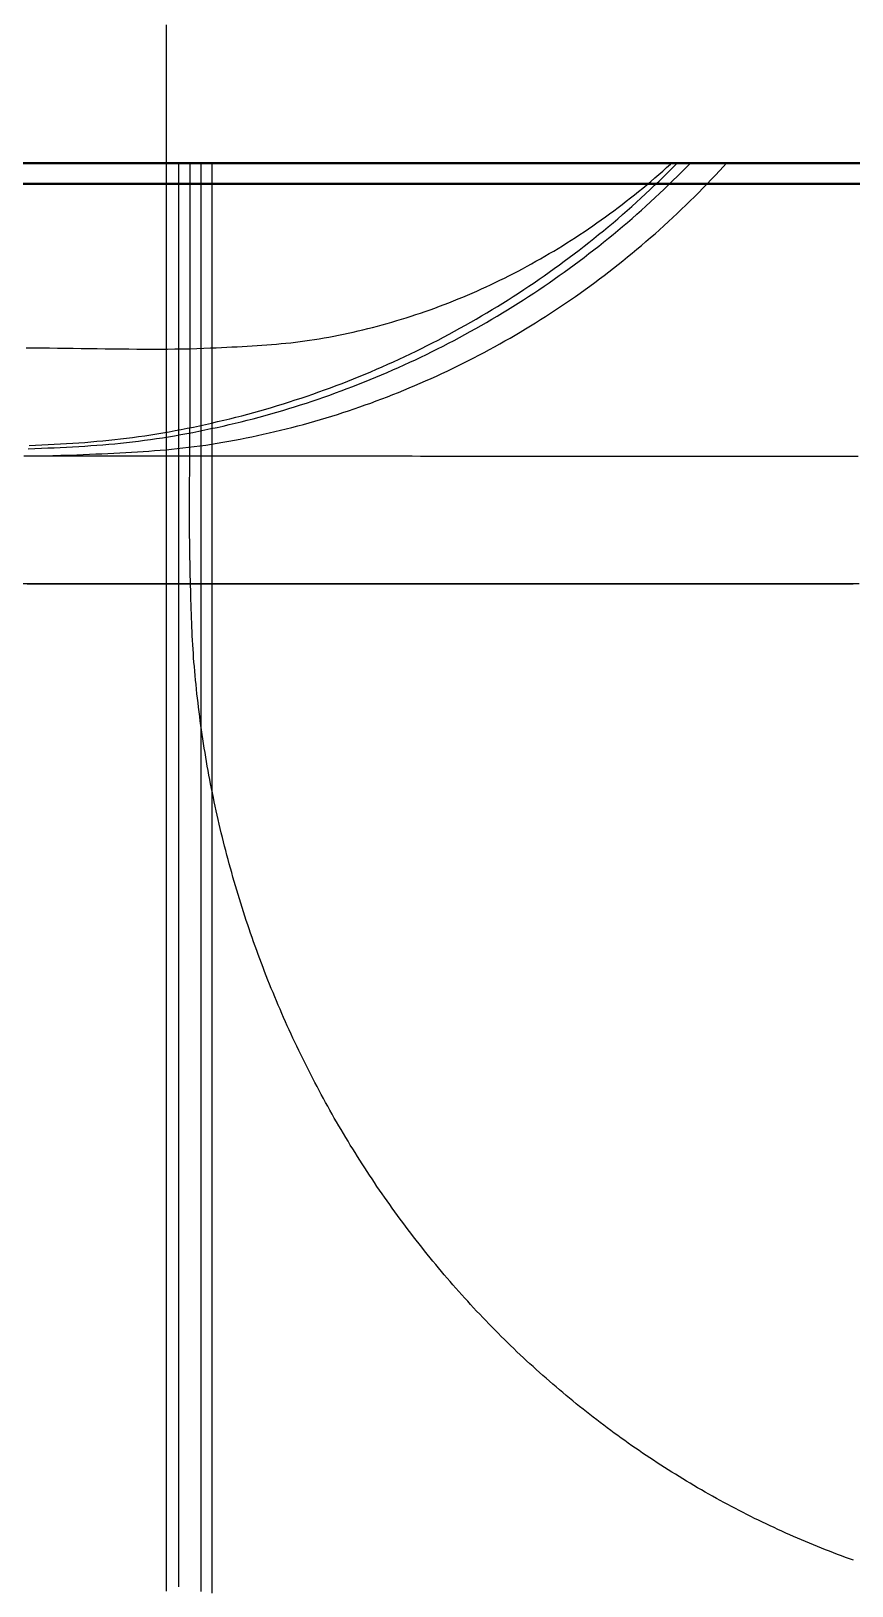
# Model space of a CAD drawing. Header units: millimetres. Extents: x -253 to 256, y -315 to 312.
# Drawn here: x -86.85 to -63.15, y -11.77 to 33.11 of the extents above; entities that cross this region are included whole.
import ezdxf

# ---------------------------------------------------------------- set-up
doc = ezdxf.new("R2010")
doc.units = ezdxf.units.MM
doc.layers.add('SKETCH', color=5, linetype='Continuous')
doc.layers.add('VISIBLE', color=7, linetype='Continuous')

msp = doc.modelspace()

# ---------------------------------------------------------------- linework, layer by layer
at = {"layer": 'SKETCH', "flags": 128}
for points in [[(-82.937, -11.921), (-82.937, -11.701), (-82.937, -11.481), (-82.937, -11.26), (-82.937, -11.04), (-82.937, -10.82), (-82.937, -10.6), (-82.937, -10.38), (-82.937, -10.159), (-82.937, -9.939), (-82.937, -9.719), (-82.937, -9.499), (-82.937, -9.279), (-82.937, -9.059), (-82.937, -8.838), (-82.937, -8.618), (-82.937, -8.398), (-82.937, -8.178), (-82.937, -7.957), (-82.937, -7.737), (-82.937, -7.517), (-82.937, -7.297), (-82.937, -7.076), (-82.937, -6.856), (-82.937, -6.636), (-82.937, -6.416), (-82.937, -6.196), (-82.937, -5.975), (-82.937, -5.755), (-82.937, -5.535), (-82.937, -5.315), (-82.937, -5.094), (-82.937, -4.874), (-82.937, -4.654), (-82.937, -4.434), (-82.937, -4.213), (-82.937, -3.993), (-82.937, -3.773), (-82.937, -3.553), (-82.937, -3.332), (-82.937, -3.112), (-82.937, -2.892), (-82.937, -2.672), (-82.937, -2.452), (-82.937, -2.231), (-82.937, -2.011), (-82.937, -1.791), (-82.937, -1.571), (-82.937, -1.351), (-82.937, -1.13), (-82.937, -0.91), (-82.937, -0.69), (-82.937, -0.47), (-82.937, -0.25), (-82.937, -0.029), (-82.937, 0.191), (-82.937, 0.411), (-82.937, 0.631), (-82.937, 0.851), (-82.937, 1.072), (-82.937, 1.292), (-82.937, 1.512), (-82.937, 1.732), (-82.937, 1.952), (-82.937, 2.173), (-82.937, 2.393), (-82.937, 2.613), (-82.937, 2.833), (-82.937, 3.053), (-82.937, 3.274), (-82.937, 3.494), (-82.937, 3.714), (-82.937, 3.934), (-82.937, 4.154), (-82.937, 4.374), (-82.937, 4.595), (-82.937, 4.815), (-82.937, 5.035), (-82.937, 5.255), (-82.937, 5.475), (-82.937, 5.696), (-82.937, 5.916), (-82.937, 6.136), (-82.937, 6.356), (-82.937, 6.576), (-82.937, 6.797), (-82.937, 7.017), (-82.937, 7.237), (-82.937, 7.457), (-82.937, 7.677), (-82.937, 7.898), (-82.937, 8.118), (-82.937, 8.338), (-82.937, 8.558), (-82.937, 8.779), (-82.937, 8.999), (-82.937, 9.219), (-82.937, 9.439), (-82.937, 9.66), (-82.937, 9.88), (-82.937, 10.1), (-82.937, 10.32), (-82.937, 10.541), (-82.937, 10.761), (-82.937, 10.981), (-82.937, 11.201), (-82.937, 11.422), (-82.937, 11.642), (-82.937, 11.862), (-82.937, 12.082), (-82.937, 12.303), (-82.937, 12.523), (-82.937, 12.743), (-82.937, 12.963), (-82.937, 13.183), (-82.937, 13.404), (-82.937, 13.624), (-82.937, 13.844), (-82.937, 14.064), (-82.937, 14.284), (-82.937, 14.505), (-82.937, 14.725), (-82.937, 14.945), (-82.937, 15.165), (-82.937, 15.385), (-82.937, 15.606), (-82.937, 15.826), (-82.937, 16.046), (-82.937, 16.266), (-82.937, 16.486), (-82.937, 16.707), (-82.937, 16.927), (-82.937, 17.147), (-82.937, 17.367), (-82.937, 17.587), (-82.937, 17.808), (-82.937, 18.028), (-82.937, 18.248), (-82.937, 18.468), (-82.937, 18.688), (-82.937, 18.908), (-82.937, 19.129), (-82.937, 19.349), (-82.937, 19.569), (-82.937, 19.789), (-82.937, 20.009), (-82.937, 20.23), (-82.937, 20.45), (-82.937, 20.67), (-82.937, 20.89), (-82.937, 21.11), (-82.937, 21.331), (-82.937, 21.551), (-82.937, 21.771), (-82.937, 21.991), (-82.937, 22.211), (-82.937, 22.432), (-82.937, 22.652), (-82.937, 22.872), (-82.937, 23.092), (-82.937, 23.312), (-82.937, 23.533), (-82.937, 23.753), (-82.937, 23.973), (-82.937, 24.193), (-82.937, 24.414), (-82.937, 24.634), (-82.937, 24.854), (-82.937, 25.074), (-82.937, 25.295), (-82.937, 25.515), (-82.937, 25.735), (-82.937, 25.955), (-82.937, 26.176), (-82.937, 26.396), (-82.937, 26.616), (-82.937, 26.836), (-82.937, 27.057), (-82.937, 27.277), (-82.937, 27.497), (-82.937, 27.717), (-82.937, 27.937), (-82.937, 28.158), (-82.937, 28.378), (-82.937, 28.598), (-82.937, 28.819), (-82.937, 29.043), (-82.937, 29.268), (-82.937, 29.495), (-82.937, 29.722), (-82.937, 29.951), (-82.937, 30.18), (-82.937, 30.41), (-82.937, 30.639), (-82.937, 30.868), (-82.937, 31.097), (-82.937, 31.325), (-82.937, 31.551), (-82.937, 31.776), (-82.937, 32), (-82.937, 32.221), (-82.937, 32.44), (-82.937, 32.656), (-82.937, 32.87), (-82.937, 33.08), (-82.937, 33.287)], [(-86.991, 23.964), (-86.767, 23.963), (-86.543, 23.962), (-86.316, 23.96), (-86.088, 23.958), (-85.86, 23.955), (-85.63, 23.952), (-85.4, 23.949), (-85.17, 23.946), (-84.94, 23.943), (-84.71, 23.94), (-84.48, 23.937), (-84.252, 23.934), (-84.024, 23.932), (-83.798, 23.93), (-83.573, 23.929), (-83.35, 23.928), (-83.129, 23.929), (-82.91, 23.93), (-82.694, 23.932), (-82.481, 23.935), (-82.271, 23.939), (-82.064, 23.945), (-81.861, 23.951), (-81.662, 23.96), (-81.505, 23.967), (-81.35, 23.974), (-81.198, 23.981), (-81.048, 23.989), (-80.899, 23.996), (-80.753, 24.004), (-80.608, 24.012), (-80.465, 24.021), (-80.322, 24.03), (-80.181, 24.039), (-80.041, 24.049), (-79.902, 24.06), (-79.764, 24.072), (-79.626, 24.085), (-79.489, 24.098), (-79.352, 24.113), (-79.215, 24.128), (-79.078, 24.145), (-78.941, 24.163), (-78.804, 24.183), (-78.666, 24.203), (-78.528, 24.226), (-78.389, 24.249), (-78.249, 24.275), (-78.109, 24.301), (-77.968, 24.329), (-77.828, 24.358), (-77.688, 24.388), (-77.547, 24.419), (-77.407, 24.452), (-77.267, 24.485), (-77.127, 24.519), (-76.988, 24.555), (-76.848, 24.592), (-76.709, 24.629), (-76.569, 24.668), (-76.43, 24.708), (-76.292, 24.749), (-76.153, 24.791), (-76.015, 24.834), (-75.877, 24.878), (-75.739, 24.923), (-75.602, 24.969), (-75.465, 25.016), (-75.329, 25.065), (-75.192, 25.114), (-75.057, 25.164), (-74.921, 25.215), (-74.786, 25.268), (-74.651, 25.321), (-74.516, 25.375), (-74.382, 25.431), (-74.247, 25.488), (-74.113, 25.545), (-73.979, 25.604), (-73.846, 25.664), (-73.712, 25.725), (-73.579, 25.787), (-73.447, 25.85), (-73.314, 25.914), (-73.182, 25.979), (-73.051, 26.045), (-72.92, 26.112), (-72.789, 26.18), (-72.658, 26.249), (-72.528, 26.319), (-72.399, 26.39), (-72.27, 26.462), (-72.141, 26.535), (-72.013, 26.608), (-71.886, 26.683), (-71.759, 26.759), (-71.632, 26.835), (-71.506, 26.913), (-71.381, 26.992), (-71.255, 27.071), (-71.13, 27.152), (-71.005, 27.234), (-70.881, 27.317), (-70.757, 27.401), (-70.633, 27.485), (-70.51, 27.571), (-70.388, 27.658), (-70.266, 27.745), (-70.144, 27.834), (-70.023, 27.923), (-69.902, 28.014), (-69.782, 28.105), (-69.663, 28.197), (-69.544, 28.29), (-69.425, 28.384), (-69.307, 28.479), (-69.19, 28.575), (-69.074, 28.671), (-68.958, 28.769), (-68.842, 28.867), (-68.728, 28.966), (-68.613, 29.066), (-68.5, 29.167), (-68.386, 29.269), (-68.368, 29.286)], [(-86.945, 20.847), (-86.7, 20.849), (-86.459, 20.852), (-86.221, 20.857), (-85.986, 20.862), (-85.754, 20.869), (-85.527, 20.878), (-85.343, 20.885), (-85.161, 20.893), (-84.981, 20.901), (-84.804, 20.908), (-84.628, 20.916), (-84.455, 20.924), (-84.283, 20.933), (-84.113, 20.942), (-83.944, 20.952), (-83.776, 20.962), (-83.61, 20.973), (-83.444, 20.984), (-83.279, 20.997), (-83.115, 21.01), (-82.951, 21.024), (-82.788, 21.04), (-82.625, 21.056), (-82.462, 21.074), (-82.298, 21.093), (-82.135, 21.113), (-81.971, 21.135), (-81.806, 21.159), (-81.641, 21.184), (-81.474, 21.211), (-81.307, 21.239), (-81.141, 21.268), (-80.974, 21.299), (-80.807, 21.33), (-80.641, 21.363), (-80.474, 21.397), (-80.308, 21.433), (-80.142, 21.469), (-79.976, 21.507), (-79.81, 21.545), (-79.644, 21.585), (-79.479, 21.626), (-79.314, 21.668), (-79.149, 21.711), (-78.984, 21.755), (-78.82, 21.801), (-78.656, 21.847), (-78.493, 21.895), (-78.33, 21.944), (-78.167, 21.993), (-78.005, 22.044), (-77.843, 22.096), (-77.682, 22.149), (-77.521, 22.203), (-77.36, 22.259), (-77.2, 22.315), (-77.04, 22.372), (-76.88, 22.431), (-76.721, 22.491), (-76.561, 22.552), (-76.402, 22.614), (-76.244, 22.677), (-76.085, 22.741), (-75.927, 22.807), (-75.77, 22.873), (-75.613, 22.941), (-75.456, 23.009), (-75.3, 23.079), (-75.144, 23.15), (-74.989, 23.222), (-74.834, 23.294), (-74.68, 23.368), (-74.526, 23.443), (-74.373, 23.519), (-74.22, 23.596), (-74.068, 23.674), (-73.917, 23.752), (-73.766, 23.832), (-73.616, 23.913), (-73.466, 23.995), (-73.316, 24.078), (-73.167, 24.162), (-73.019, 24.247), (-72.87, 24.333), (-72.723, 24.421), (-72.575, 24.509), (-72.429, 24.599), (-72.283, 24.689), (-72.137, 24.78), (-71.992, 24.873), (-71.847, 24.966), (-71.703, 25.061), (-71.56, 25.156), (-71.417, 25.252), (-71.275, 25.349), (-71.134, 25.448), (-70.993, 25.547), (-70.853, 25.647), (-70.714, 25.748), (-70.576, 25.849), (-70.438, 25.952), (-70.301, 26.055), (-70.165, 26.16), (-70.029, 26.265), (-69.894, 26.372), (-69.759, 26.479), (-69.625, 26.588), (-69.491, 26.697), (-69.358, 26.808), (-69.226, 26.919), (-69.095, 27.031), (-68.964, 27.145), (-68.833, 27.259), (-68.704, 27.374), (-68.575, 27.49), (-68.447, 27.607), (-68.32, 27.724), (-68.193, 27.843), (-68.067, 27.962), (-67.942, 28.082), (-67.818, 28.203), (-67.695, 28.325), (-67.573, 28.447), (-67.451, 28.57), (-67.33, 28.694), (-67.21, 28.819), (-67.091, 28.945), (-66.973, 29.071), (-66.855, 29.198), (-66.776, 29.286)], [(-86.926, 21.05), (-86.737, 21.058), (-86.55, 21.066), (-86.366, 21.074), (-86.184, 21.082), (-86.003, 21.091), (-85.824, 21.1), (-85.647, 21.109), (-85.47, 21.12), (-85.295, 21.131), (-85.122, 21.142), (-84.948, 21.155), (-84.776, 21.168), (-84.604, 21.183), (-84.432, 21.198), (-84.261, 21.215), (-84.09, 21.233), (-83.918, 21.252), (-83.746, 21.273), (-83.574, 21.295), (-83.401, 21.319), (-83.227, 21.344), (-83.053, 21.371), (-82.877, 21.399), (-82.702, 21.429), (-82.527, 21.46), (-82.352, 21.492), (-82.177, 21.525), (-82.002, 21.559), (-81.827, 21.595), (-81.653, 21.632), (-81.478, 21.669), (-81.304, 21.708), (-81.13, 21.749), (-80.956, 21.79), (-80.783, 21.832), (-80.61, 21.876), (-80.437, 21.92), (-80.265, 21.966), (-80.092, 22.013), (-79.921, 22.061), (-79.749, 22.11), (-79.578, 22.16), (-79.408, 22.212), (-79.238, 22.264), (-79.068, 22.318), (-78.899, 22.372), (-78.731, 22.428), (-78.562, 22.485), (-78.394, 22.543), (-78.226, 22.602), (-78.058, 22.662), (-77.891, 22.724), (-77.724, 22.786), (-77.557, 22.85), (-77.391, 22.915), (-77.225, 22.981), (-77.059, 23.048), (-76.894, 23.116), (-76.729, 23.185), (-76.565, 23.255), (-76.401, 23.326), (-76.238, 23.399), (-76.075, 23.472), (-75.913, 23.547), (-75.751, 23.622), (-75.59, 23.698), (-75.43, 23.776), (-75.27, 23.854), (-75.111, 23.934), (-74.952, 24.014), (-74.795, 24.096), (-74.637, 24.178), (-74.48, 24.262), (-74.323, 24.347), (-74.167, 24.433), (-74.011, 24.52), (-73.856, 24.608), (-73.701, 24.697), (-73.547, 24.787), (-73.393, 24.878), (-73.24, 24.97), (-73.088, 25.063), (-72.936, 25.157), (-72.784, 25.253), (-72.634, 25.349), (-72.484, 25.446), (-72.335, 25.544), (-72.186, 25.643), (-72.038, 25.743), (-71.891, 25.843), (-71.745, 25.945), (-71.599, 26.048), (-71.454, 26.151), (-71.31, 26.255), (-71.167, 26.361), (-71.024, 26.467), (-70.882, 26.574), (-70.741, 26.683), (-70.6, 26.792), (-70.46, 26.902), (-70.32, 27.014), (-70.181, 27.126), (-70.043, 27.239), (-69.905, 27.353), (-69.769, 27.469), (-69.633, 27.585), (-69.497, 27.701), (-69.363, 27.819), (-69.229, 27.938), (-69.096, 28.057), (-68.964, 28.178), (-68.832, 28.299), (-68.702, 28.42), (-68.572, 28.543), (-68.444, 28.667), (-68.316, 28.791), (-68.189, 28.916), (-68.063, 29.041), (-67.938, 29.168), (-67.823, 29.286)], [(-86.904, 21.148), (-86.719, 21.156), (-86.536, 21.164), (-86.354, 21.173), (-86.175, 21.182), (-85.996, 21.192), (-85.819, 21.202), (-85.644, 21.213), (-85.469, 21.225), (-85.295, 21.237), (-85.122, 21.251), (-84.949, 21.266), (-84.777, 21.281), (-84.605, 21.298), (-84.433, 21.316), (-84.26, 21.335), (-84.088, 21.356), (-83.915, 21.378), (-83.741, 21.402), (-83.567, 21.427), (-83.391, 21.454), (-83.215, 21.483), (-83.039, 21.513), (-82.863, 21.544), (-82.687, 21.576), (-82.511, 21.609), (-82.336, 21.644), (-82.16, 21.679), (-81.985, 21.716), (-81.809, 21.754), (-81.634, 21.793), (-81.46, 21.834), (-81.285, 21.875), (-81.111, 21.918), (-80.937, 21.961), (-80.763, 22.006), (-80.59, 22.052), (-80.417, 22.099), (-80.245, 22.147), (-80.072, 22.197), (-79.901, 22.247), (-79.729, 22.298), (-79.559, 22.351), (-79.388, 22.405), (-79.218, 22.459), (-79.049, 22.515), (-78.88, 22.572), (-78.711, 22.631), (-78.542, 22.69), (-78.374, 22.751), (-78.206, 22.812), (-78.038, 22.875), (-77.87, 22.939), (-77.703, 23.004), (-77.536, 23.07), (-77.37, 23.138), (-77.204, 23.206), (-77.039, 23.275), (-76.874, 23.346), (-76.709, 23.418), (-76.545, 23.49), (-76.382, 23.564), (-76.219, 23.639), (-76.057, 23.714), (-75.895, 23.791), (-75.734, 23.869), (-75.573, 23.948), (-75.413, 24.027), (-75.254, 24.108), (-75.096, 24.19), (-74.937, 24.273), (-74.78, 24.357), (-74.622, 24.442), (-74.465, 24.528), (-74.309, 24.615), (-74.153, 24.704), (-73.998, 24.793), (-73.843, 24.884), (-73.688, 24.975), (-73.535, 25.068), (-73.381, 25.161), (-73.229, 25.256), (-73.077, 25.351), (-72.925, 25.448), (-72.775, 25.545), (-72.625, 25.644), (-72.476, 25.743), (-72.327, 25.843), (-72.179, 25.944), (-72.032, 26.046), (-71.886, 26.149), (-71.741, 26.253), (-71.596, 26.358), (-71.452, 26.464), (-71.309, 26.57), (-71.166, 26.678), (-71.024, 26.787), (-70.882, 26.897), (-70.742, 27.008), (-70.601, 27.119), (-70.462, 27.232), (-70.323, 27.346), (-70.185, 27.46), (-70.047, 27.576), (-69.911, 27.692), (-69.775, 27.81), (-69.64, 27.928), (-69.505, 28.047), (-69.372, 28.167), (-69.239, 28.288), (-69.107, 28.409), (-68.976, 28.532), (-68.846, 28.655), (-68.717, 28.779), (-68.588, 28.903), (-68.461, 29.029), (-68.334, 29.155), (-68.209, 29.282), (-68.205, 29.286)], [(-82.576, -11.792), (-82.576, -11.6), (-82.576, -11.404), (-82.576, -11.205), (-82.577, -11.003), (-82.577, -10.797), (-82.577, -10.589), (-82.577, -10.378), (-82.577, -10.166), (-82.577, -9.951), (-82.577, -9.735), (-82.577, -9.518), (-82.576, -9.299), (-82.576, -9.08), (-82.576, -8.86), (-82.576, -8.64), (-82.576, -8.42), (-82.576, -8.2), (-82.576, -7.98), (-82.576, -7.762), (-82.576, -7.544), (-82.576, -7.328), (-82.576, -7.114), (-82.576, -6.901), (-82.576, -6.689), (-82.576, -6.478), (-82.576, -6.266), (-82.576, -6.055), (-82.576, -5.843), (-82.576, -5.631), (-82.576, -5.42), (-82.576, -5.208), (-82.576, -4.996), (-82.576, -4.785), (-82.576, -4.573), (-82.576, -4.361), (-82.576, -4.15), (-82.576, -3.938), (-82.576, -3.726), (-82.576, -3.515), (-82.576, -3.303), (-82.576, -3.092), (-82.576, -2.88), (-82.576, -2.668), (-82.576, -2.457), (-82.576, -2.245), (-82.576, -2.033), (-82.576, -1.822), (-82.576, -1.61), (-82.576, -1.398), (-82.576, -1.187), (-82.576, -0.975), (-82.576, -0.763), (-82.576, -0.552), (-82.576, -0.34), (-82.576, -0.129), (-82.576, 0.083), (-82.576, 0.295), (-82.576, 0.506), (-82.576, 0.718), (-82.576, 0.93), (-82.576, 1.141), (-82.576, 1.353), (-82.576, 1.565), (-82.576, 1.776), (-82.576, 1.988), (-82.576, 2.199), (-82.576, 2.411), (-82.576, 2.623), (-82.576, 2.834), (-82.576, 3.046), (-82.576, 3.258), (-82.576, 3.469), (-82.576, 3.681), (-82.576, 3.893), (-82.576, 4.104), (-82.576, 4.316), (-82.576, 4.528), (-82.576, 4.739), (-82.576, 4.951), (-82.576, 5.163), (-82.576, 5.375), (-82.576, 5.586), (-82.576, 5.798), (-82.576, 6.01), (-82.576, 6.221), (-82.576, 6.433), (-82.576, 6.645), (-82.576, 6.856), (-82.576, 7.068), (-82.576, 7.28), (-82.576, 7.491), (-82.576, 7.703), (-82.576, 7.915), (-82.576, 8.126), (-82.576, 8.338), (-82.576, 8.55), (-82.576, 8.761), (-82.576, 8.973), (-82.576, 9.185), (-82.576, 9.396), (-82.576, 9.608), (-82.576, 9.82), (-82.576, 10.031), (-82.576, 10.243), (-82.576, 10.455), (-82.576, 10.666), (-82.576, 10.878), (-82.576, 11.089), (-82.576, 11.301), (-82.576, 11.513), (-82.576, 11.724), (-82.576, 11.936), (-82.576, 12.148), (-82.576, 12.359), (-82.576, 12.571), (-82.576, 12.783), (-82.576, 12.994), (-82.576, 13.206), (-82.576, 13.418), (-82.576, 13.629), (-82.576, 13.841), (-82.576, 14.052), (-82.576, 14.264), (-82.576, 14.476), (-82.576, 14.687), (-82.576, 14.899), (-82.576, 15.111), (-82.576, 15.322), (-82.576, 15.534), (-82.576, 15.746), (-82.576, 15.957), (-82.576, 16.169), (-82.576, 16.381), (-82.576, 16.592), (-82.576, 16.804), (-82.576, 17.015), (-82.576, 17.227), (-82.576, 17.439), (-82.576, 17.65), (-82.576, 17.862), (-82.576, 18.074), (-82.576, 18.285), (-82.576, 18.497), (-82.576, 18.709), (-82.576, 18.92), (-82.576, 19.132), (-82.576, 19.343), (-82.576, 19.555), (-82.576, 19.767), (-82.576, 19.978), (-82.576, 20.19), (-82.576, 20.402), (-82.576, 20.613), (-82.576, 20.825), (-82.576, 21.037), (-82.576, 21.248), (-82.576, 21.46), (-82.576, 21.672), (-82.576, 21.883), (-82.576, 22.095), (-82.576, 22.306), (-82.576, 22.518), (-82.576, 22.73), (-82.576, 22.941), (-82.576, 23.153), (-82.576, 23.365), (-82.576, 23.576), (-82.576, 23.788), (-82.576, 24), (-82.576, 24.211), (-82.576, 24.423), (-82.576, 24.635), (-82.576, 24.846), (-82.576, 25.058), (-82.576, 25.269), (-82.576, 25.481), (-82.576, 25.693), (-82.576, 25.904), (-82.576, 26.116), (-82.576, 26.328), (-82.576, 26.539), (-82.576, 26.751), (-82.576, 26.963), (-82.576, 27.174), (-82.576, 27.386), (-82.576, 27.598), (-82.576, 27.809), (-82.576, 28.021), (-82.576, 28.232), (-82.576, 28.444), (-82.576, 28.656), (-82.576, 28.868), (-82.576, 29.083), (-82.576, 29.286)], [(-63.105, -11.028), (-63.221, -10.986), (-63.338, -10.944), (-63.454, -10.901), (-63.57, -10.857), (-63.685, -10.813), (-63.801, -10.769), (-63.916, -10.723), (-64.032, -10.678), (-64.147, -10.631), (-64.261, -10.585), (-64.376, -10.537), (-64.491, -10.489), (-64.605, -10.441), (-64.719, -10.392), (-64.833, -10.342), (-64.946, -10.292), (-65.06, -10.242), (-65.173, -10.191), (-65.286, -10.139), (-65.398, -10.087), (-65.51, -10.034), (-65.623, -9.981), (-65.734, -9.927), (-65.846, -9.873), (-65.958, -9.818), (-66.069, -9.763), (-66.18, -9.707), (-66.291, -9.651), (-66.402, -9.594), (-66.512, -9.536), (-66.623, -9.478), (-66.733, -9.42), (-66.843, -9.361), (-66.952, -9.301), (-67.061, -9.241), (-67.171, -9.181), (-67.279, -9.119), (-67.388, -9.058), (-67.496, -8.996), (-67.604, -8.933), (-67.712, -8.87), (-67.819, -8.807), (-67.927, -8.742), (-68.033, -8.678), (-68.14, -8.613), (-68.246, -8.547), (-68.352, -8.481), (-68.458, -8.415), (-68.563, -8.348), (-68.669, -8.28), (-68.774, -8.212), (-68.879, -8.143), (-68.983, -8.074), (-69.088, -8.004), (-69.192, -7.934), (-69.295, -7.864), (-69.399, -7.792), (-69.502, -7.721), (-69.605, -7.649), (-69.707, -7.576), (-69.81, -7.503), (-69.911, -7.429), (-70.013, -7.355), (-70.114, -7.281), (-70.215, -7.206), (-70.316, -7.131), (-70.416, -7.055), (-70.516, -6.979), (-70.616, -6.902), (-70.715, -6.825), (-70.814, -6.747), (-70.913, -6.669), (-71.011, -6.59), (-71.109, -6.511), (-71.207, -6.431), (-71.305, -6.351), (-71.402, -6.271), (-71.499, -6.189), (-71.595, -6.108), (-71.692, -6.026), (-71.788, -5.943), (-71.883, -5.861), (-71.978, -5.777), (-72.073, -5.693), (-72.168, -5.609), (-72.262, -5.524), (-72.356, -5.439), (-72.449, -5.354), (-72.543, -5.268), (-72.635, -5.182), (-72.728, -5.095), (-72.819, -5.008), (-72.911, -4.92), (-73.002, -4.832), (-73.093, -4.744), (-73.184, -4.655), (-73.274, -4.565), (-73.364, -4.475), (-73.453, -4.385), (-73.542, -4.294), (-73.631, -4.203), (-73.719, -4.112), (-73.808, -4.02), (-73.895, -3.927), (-73.983, -3.834), (-74.07, -3.741), (-74.156, -3.647), (-74.242, -3.553), (-74.328, -3.459), (-74.413, -3.364), (-74.498, -3.269), (-74.583, -3.173), (-74.667, -3.077), (-74.751, -2.981), (-74.834, -2.884), (-74.917, -2.787), (-75, -2.69), (-75.082, -2.592), (-75.164, -2.494), (-75.245, -2.395), (-75.326, -2.296), (-75.407, -2.196), (-75.487, -2.097), (-75.567, -1.996), (-75.646, -1.896), (-75.725, -1.794), (-75.804, -1.693), (-75.882, -1.591), (-75.96, -1.489), (-76.037, -1.386), (-76.114, -1.284), (-76.191, -1.18), (-76.267, -1.077), (-76.343, -0.973), (-76.418, -0.868), (-76.493, -0.764), (-76.567, -0.659), (-76.641, -0.553), (-76.714, -0.448), (-76.787, -0.342), (-76.86, -0.236), (-76.932, -0.129), (-77.004, -0.022), (-77.075, 0.085), (-77.146, 0.193), (-77.216, 0.301), (-77.286, 0.409), (-77.356, 0.518), (-77.425, 0.627), (-77.494, 0.737), (-77.562, 0.847), (-77.63, 0.957), (-77.697, 1.067), (-77.764, 1.178), (-77.831, 1.289), (-77.897, 1.4), (-77.962, 1.512), (-78.027, 1.624), (-78.092, 1.736), (-78.156, 1.849), (-78.22, 1.962), (-78.283, 2.075), (-78.346, 2.188), (-78.408, 2.302), (-78.47, 2.416), (-78.531, 2.53), (-78.592, 2.644), (-78.652, 2.759), (-78.712, 2.874), (-78.771, 2.99), (-78.831, 3.105), (-78.889, 3.221), (-78.947, 3.338), (-79.005, 3.454), (-79.062, 3.571), (-79.119, 3.689), (-79.175, 3.806), (-79.231, 3.924), (-79.286, 4.042), (-79.341, 4.16), (-79.395, 4.278), (-79.449, 4.397), (-79.502, 4.516), (-79.555, 4.635), (-79.607, 4.755), (-79.659, 4.874), (-79.711, 4.994), (-79.761, 5.114), (-79.812, 5.234), (-79.861, 5.355), (-79.911, 5.476), (-79.96, 5.597), (-80.008, 5.718), (-80.056, 5.839), (-80.103, 5.961), (-80.15, 6.083), (-80.197, 6.205), (-80.243, 6.328), (-80.288, 6.451), (-80.333, 6.574), (-80.378, 6.697), (-80.422, 6.82), (-80.465, 6.944), (-80.508, 7.068), (-80.55, 7.192), (-80.592, 7.316), (-80.634, 7.44), (-80.675, 7.565), (-80.715, 7.689), (-80.755, 7.814), (-80.794, 7.939), (-80.833, 8.064), (-80.871, 8.189), (-80.909, 8.315), (-80.946, 8.44), (-80.983, 8.566), (-81.019, 8.692), (-81.055, 8.819), (-81.09, 8.945), (-81.125, 9.072), (-81.159, 9.199), (-81.193, 9.326), (-81.226, 9.453), (-81.259, 9.58), (-81.291, 9.708), (-81.323, 9.835), (-81.354, 9.963), (-81.385, 10.091), (-81.415, 10.219), (-81.444, 10.348), (-81.473, 10.476), (-81.502, 10.604), (-81.53, 10.733), (-81.557, 10.861), (-81.584, 10.99), (-81.611, 11.119), (-81.636, 11.248), (-81.662, 11.377), (-81.687, 11.506), (-81.711, 11.635), (-81.734, 11.765), (-81.758, 11.894), (-81.78, 12.024), (-81.803, 12.154), (-81.824, 12.284), (-81.845, 12.414), (-81.866, 12.544), (-81.886, 12.675), (-81.905, 12.805), (-81.924, 12.936), (-81.943, 13.066), (-81.961, 13.197), (-81.978, 13.328), (-81.995, 13.458), (-82.011, 13.589), (-82.027, 13.72), (-82.042, 13.851), (-82.057, 13.982), (-82.071, 14.113), (-82.085, 14.244), (-82.098, 14.375), (-82.111, 14.506), (-82.122, 14.635), (-82.133, 14.763), (-82.143, 14.891), (-82.153, 15.018), (-82.162, 15.144), (-82.17, 15.27), (-82.178, 15.396), (-82.185, 15.523), (-82.191, 15.649), (-82.198, 15.776), (-82.203, 15.903), (-82.209, 16.031), (-82.214, 16.16), (-82.218, 16.29), (-82.223, 16.422), (-82.227, 16.554), (-82.231, 16.689), (-82.235, 16.825), (-82.239, 16.963), (-82.242, 17.104), (-82.246, 17.246), (-82.25, 17.391), (-82.253, 17.539), (-82.258, 17.735), (-82.261, 17.936), (-82.264, 18.141), (-82.267, 18.35), (-82.268, 18.563), (-82.269, 18.779), (-82.27, 18.998), (-82.27, 19.22), (-82.27, 19.444), (-82.27, 19.671), (-82.269, 19.899), (-82.268, 20.129), (-82.266, 20.359), (-82.265, 20.591), (-82.263, 20.824), (-82.262, 21.057), (-82.26, 21.289), (-82.259, 21.522), (-82.257, 21.754), (-82.256, 21.985), (-82.255, 22.215), (-82.254, 22.443), (-82.254, 22.669), (-82.253, 22.894), (-82.253, 23.117), (-82.253, 23.34), (-82.253, 23.563), (-82.253, 23.786), (-82.253, 24.009), (-82.253, 24.232), (-82.253, 24.456), (-82.253, 24.679), (-82.253, 24.902), (-82.253, 25.125), (-82.253, 25.348), (-82.253, 25.571), (-82.253, 25.794), (-82.253, 26.018), (-82.253, 26.241), (-82.253, 26.464), (-82.253, 26.687), (-82.253, 26.91), (-82.253, 27.133), (-82.253, 27.356), (-82.253, 27.58), (-82.253, 27.803), (-82.253, 28.026), (-82.253, 28.249), (-82.253, 28.473), (-82.253, 28.7), (-82.253, 28.928), (-82.253, 29.158), (-82.253, 29.286)], [(-81.934, -11.93), (-81.934, -11.709), (-81.934, -11.489), (-81.934, -11.268), (-81.934, -11.048), (-81.934, -10.827), (-81.934, -10.607), (-81.934, -10.387), (-81.934, -10.166), (-81.934, -9.946), (-81.934, -9.725), (-81.934, -9.505), (-81.934, -9.285), (-81.934, -9.064), (-81.934, -8.844), (-81.934, -8.623), (-81.934, -8.403), (-81.934, -8.183), (-81.934, -7.962), (-81.934, -7.742), (-81.934, -7.521), (-81.934, -7.301), (-81.934, -7.081), (-81.934, -6.86), (-81.934, -6.64), (-81.934, -6.419), (-81.934, -6.199), (-81.934, -5.979), (-81.934, -5.758), (-81.934, -5.538), (-81.934, -5.317), (-81.934, -5.097), (-81.934, -4.877), (-81.934, -4.656), (-81.934, -4.436), (-81.934, -4.215), (-81.934, -3.995), (-81.934, -3.775), (-81.934, -3.554), (-81.934, -3.334), (-81.934, -3.113), (-81.934, -2.893), (-81.934, -2.673), (-81.934, -2.452), (-81.934, -2.232), (-81.934, -2.011), (-81.934, -1.791), (-81.934, -1.57), (-81.934, -1.35), (-81.934, -1.13), (-81.934, -0.909), (-81.934, -0.689), (-81.934, -0.468), (-81.934, -0.248), (-81.934, -0.028), (-81.934, 0.193), (-81.934, 0.413), (-81.934, 0.634), (-81.934, 0.854), (-81.934, 1.074), (-81.934, 1.295), (-81.934, 1.515), (-81.934, 1.736), (-81.934, 1.956), (-81.934, 2.176), (-81.934, 2.397), (-81.934, 2.617), (-81.934, 2.838), (-81.934, 3.058), (-81.934, 3.278), (-81.934, 3.499), (-81.934, 3.719), (-81.934, 3.94), (-81.934, 4.16), (-81.934, 4.38), (-81.934, 4.601), (-81.934, 4.821), (-81.934, 5.042), (-81.934, 5.262), (-81.934, 5.483), (-81.934, 5.703), (-81.934, 5.923), (-81.934, 6.144), (-81.934, 6.364), (-81.934, 6.585), (-81.934, 6.805), (-81.934, 7.025), (-81.934, 7.246), (-81.934, 7.466), (-81.934, 7.686), (-81.934, 7.907), (-81.934, 8.127), (-81.934, 8.348), (-81.934, 8.568), (-81.934, 8.788), (-81.934, 9.009), (-81.934, 9.229), (-81.934, 9.449), (-81.934, 9.67), (-81.934, 9.89), (-81.934, 10.11), (-81.934, 10.331), (-81.934, 10.551), (-81.934, 10.771), (-81.934, 10.992), (-81.934, 11.212), (-81.934, 11.433), (-81.934, 11.653), (-81.934, 11.873), (-81.934, 12.094), (-81.934, 12.314), (-81.934, 12.534), (-81.934, 12.755), (-81.934, 12.975), (-81.934, 13.196), (-81.934, 13.416), (-81.934, 13.636), (-81.934, 13.857), (-81.934, 14.077), (-81.934, 14.298), (-81.934, 14.518), (-81.934, 14.738), (-81.934, 14.959), (-81.934, 15.179), (-81.934, 15.4), (-81.934, 15.62), (-81.934, 15.84), (-81.934, 16.061), (-81.934, 16.281), (-81.934, 16.502), (-81.934, 16.722), (-81.934, 16.943), (-81.934, 17.163), (-81.934, 17.383), (-81.934, 17.604), (-81.934, 17.824), (-81.934, 18.045), (-81.934, 18.265), (-81.934, 18.485), (-81.934, 18.706), (-81.934, 18.926), (-81.934, 19.147), (-81.934, 19.367), (-81.934, 19.587), (-81.934, 19.808), (-81.934, 20.028), (-81.934, 20.249), (-81.934, 20.469), (-81.934, 20.689), (-81.934, 20.91), (-81.934, 21.13), (-81.934, 21.351), (-81.934, 21.571), (-81.934, 21.791), (-81.934, 22.012), (-81.934, 22.232), (-81.934, 22.453), (-81.934, 22.673), (-81.934, 22.893), (-81.934, 23.114), (-81.934, 23.334), (-81.934, 23.555), (-81.934, 23.775), (-81.934, 23.995), (-81.934, 24.216), (-81.934, 24.436), (-81.934, 24.657), (-81.934, 24.877), (-81.934, 25.098), (-81.934, 25.318), (-81.934, 25.538), (-81.934, 25.759), (-81.934, 25.979), (-81.934, 26.2), (-81.934, 26.42), (-81.934, 26.64), (-81.934, 26.861), (-81.934, 27.081), (-81.934, 27.302), (-81.934, 27.522), (-81.934, 27.742), (-81.934, 27.963), (-81.934, 28.183), (-81.934, 28.405), (-81.934, 28.628), (-81.934, 28.854), (-81.934, 29.081), (-81.934, 29.286)], [(-81.616, -11.979), (-81.616, -11.756), (-81.616, -11.532), (-81.616, -11.309), (-81.616, -11.086), (-81.616, -10.863), (-81.616, -10.639), (-81.616, -10.416), (-81.616, -10.193), (-81.616, -9.97), (-81.616, -9.746), (-81.616, -9.523), (-81.616, -9.3), (-81.616, -9.077), (-81.616, -8.853), (-81.616, -8.63), (-81.616, -8.407), (-81.616, -8.184), (-81.616, -7.96), (-81.616, -7.737), (-81.616, -7.514), (-81.616, -7.29), (-81.616, -7.067), (-81.616, -6.844), (-81.616, -6.621), (-81.616, -6.397), (-81.616, -6.174), (-81.616, -5.951), (-81.616, -5.727), (-81.616, -5.504), (-81.616, -5.281), (-81.616, -5.058), (-81.616, -4.834), (-81.616, -4.611), (-81.616, -4.388), (-81.616, -4.164), (-81.616, -3.941), (-81.616, -3.718), (-81.616, -3.495), (-81.616, -3.271), (-81.616, -3.048), (-81.616, -2.825), (-81.616, -2.602), (-81.616, -2.378), (-81.616, -2.155), (-81.616, -1.932), (-81.616, -1.709), (-81.616, -1.486), (-81.616, -1.262), (-81.616, -1.039), (-81.616, -0.816), (-81.616, -0.593), (-81.616, -0.369), (-81.616, -0.146), (-81.616, 0.077), (-81.616, 0.3), (-81.616, 0.524), (-81.616, 0.747), (-81.616, 0.97), (-81.616, 1.193), (-81.616, 1.417), (-81.616, 1.64), (-81.616, 1.863), (-81.616, 2.087), (-81.616, 2.31), (-81.616, 2.533), (-81.616, 2.756), (-81.616, 2.98), (-81.616, 3.203), (-81.616, 3.426), (-81.616, 3.65), (-81.616, 3.873), (-81.616, 4.096), (-81.616, 4.319), (-81.616, 4.543), (-81.616, 4.766), (-81.616, 4.989), (-81.616, 5.213), (-81.616, 5.436), (-81.616, 5.659), (-81.616, 5.882), (-81.616, 6.106), (-81.616, 6.329), (-81.616, 6.552), (-81.616, 6.775), (-81.616, 6.999), (-81.616, 7.222), (-81.616, 7.445), (-81.616, 7.668), (-81.616, 7.892), (-81.616, 8.115), (-81.616, 8.338), (-81.616, 8.561), (-81.616, 8.785), (-81.616, 9.008), (-81.616, 9.231), (-81.616, 9.454), (-81.616, 9.678), (-81.616, 9.901), (-81.616, 10.124), (-81.616, 10.347), (-81.616, 10.571), (-81.616, 10.794), (-81.616, 11.017), (-81.616, 11.24), (-81.616, 11.464), (-81.616, 11.687), (-81.616, 11.91), (-81.616, 12.133), (-81.616, 12.357), (-81.616, 12.58), (-81.616, 12.803), (-81.616, 13.026), (-81.616, 13.25), (-81.616, 13.473), (-81.616, 13.696), (-81.616, 13.92), (-81.616, 14.143), (-81.616, 14.366), (-81.616, 14.589), (-81.616, 14.813), (-81.616, 15.036), (-81.616, 15.259), (-81.616, 15.483), (-81.616, 15.706), (-81.616, 15.929), (-81.616, 16.152), (-81.616, 16.376), (-81.616, 16.599), (-81.616, 16.822), (-81.616, 17.046), (-81.616, 17.269), (-81.616, 17.492), (-81.616, 17.715), (-81.616, 17.939), (-81.616, 18.162), (-81.616, 18.385), (-81.616, 18.608), (-81.616, 18.832), (-81.616, 19.055), (-81.616, 19.278), (-81.616, 19.501), (-81.616, 19.725), (-81.616, 19.948), (-81.616, 20.171), (-81.616, 20.394), (-81.616, 20.617), (-81.616, 20.841), (-81.616, 21.064), (-81.616, 21.287), (-81.616, 21.51), (-81.616, 21.734), (-81.616, 21.957), (-81.616, 22.18), (-81.616, 22.403), (-81.616, 22.627), (-81.616, 22.85), (-81.616, 23.073), (-81.616, 23.296), (-81.616, 23.52), (-81.616, 23.743), (-81.616, 23.966), (-81.616, 24.19), (-81.616, 24.413), (-81.616, 24.636), (-81.616, 24.859), (-81.616, 25.083), (-81.616, 25.306), (-81.616, 25.529), (-81.616, 25.753), (-81.616, 25.976), (-81.616, 26.199), (-81.616, 26.423), (-81.616, 26.646), (-81.616, 26.869), (-81.616, 27.092), (-81.616, 27.316), (-81.616, 27.539), (-81.616, 27.762), (-81.616, 27.985), (-81.616, 28.21), (-81.616, 28.437), (-81.616, 28.665), (-81.616, 28.895), (-81.616, 29.126), (-81.616, 29.286)], [(-87.052, 20.846), (-86.813, 20.846), (-86.575, 20.846), (-86.336, 20.846), (-86.098, 20.846), (-85.859, 20.846), (-85.621, 20.846), (-85.382, 20.846), (-85.144, 20.846), (-84.905, 20.846), (-84.666, 20.846), (-84.428, 20.845), (-84.189, 20.845), (-83.951, 20.845), (-83.712, 20.845), (-83.474, 20.845), (-83.235, 20.845), (-82.997, 20.845), (-82.758, 20.845), (-82.52, 20.845), (-82.281, 20.845), (-82.043, 20.845), (-81.804, 20.845), (-81.566, 20.845), (-81.327, 20.844), (-81.089, 20.844), (-80.85, 20.844), (-80.612, 20.844), (-80.373, 20.844), (-80.135, 20.844), (-79.896, 20.844), (-79.658, 20.844), (-79.419, 20.844), (-79.181, 20.844), (-78.942, 20.844), (-78.704, 20.844), (-78.465, 20.843), (-78.227, 20.843), (-77.989, 20.843), (-77.75, 20.843), (-77.512, 20.843), (-77.273, 20.843), (-77.035, 20.843), (-76.796, 20.843), (-76.558, 20.843), (-76.319, 20.843), (-76.081, 20.843), (-75.842, 20.843), (-75.604, 20.842), (-75.365, 20.842), (-75.127, 20.842), (-74.889, 20.842), (-74.65, 20.842), (-74.412, 20.842), (-74.173, 20.842), (-73.935, 20.842), (-73.696, 20.842), (-73.458, 20.842), (-73.219, 20.842), (-72.981, 20.842), (-72.743, 20.842), (-72.504, 20.841), (-72.266, 20.841), (-72.027, 20.841), (-71.789, 20.841), (-71.551, 20.841), (-71.312, 20.841), (-71.074, 20.841), (-70.835, 20.841), (-70.597, 20.841), (-70.358, 20.841), (-70.12, 20.841), (-69.882, 20.841), (-69.643, 20.84), (-69.405, 20.84), (-69.166, 20.84), (-68.928, 20.84), (-68.69, 20.84), (-68.451, 20.84), (-68.213, 20.84), (-67.974, 20.84), (-67.736, 20.84), (-67.498, 20.84), (-67.259, 20.84), (-67.021, 20.84), (-66.782, 20.839), (-66.544, 20.839), (-66.306, 20.839), (-66.067, 20.839), (-65.829, 20.839), (-65.591, 20.839), (-65.352, 20.839), (-65.114, 20.839), (-64.875, 20.839), (-64.637, 20.839), (-64.399, 20.839), (-64.16, 20.839), (-63.922, 20.839), (-63.684, 20.838), (-63.445, 20.838), (-63.207, 20.838), (-62.969, 20.838)], [(-87.115, 17.161), (-86.821, 17.161), (-86.53, 17.161), (-86.241, 17.161), (-85.957, 17.161), (-85.678, 17.161), (-85.404, 17.161), (-85.138, 17.162), (-84.88, 17.162), (-84.632, 17.162), (-84.393, 17.162), (-84.166, 17.162), (-83.95, 17.162), (-83.748, 17.162), (-83.561, 17.162), (-83.388, 17.162), (-83.315, 17.162), (-83.245, 17.162), (-83.177, 17.162), (-83.113, 17.162), (-83.051, 17.162), (-82.991, 17.162), (-82.934, 17.162), (-82.878, 17.162), (-82.824, 17.162), (-82.772, 17.162), (-82.721, 17.162), (-82.671, 17.162), (-82.622, 17.162), (-82.573, 17.162), (-82.525, 17.162), (-82.477, 17.162), (-82.429, 17.162), (-82.381, 17.162), (-82.332, 17.162), (-82.283, 17.162), (-82.232, 17.162), (-82.181, 17.162), (-82.129, 17.162), (-82.075, 17.162), (-82.02, 17.162), (-81.965, 17.162), (-81.91, 17.162), (-81.855, 17.162), (-81.8, 17.162), (-81.745, 17.162), (-81.69, 17.162), (-81.635, 17.162), (-81.58, 17.162), (-81.525, 17.162), (-81.47, 17.162), (-81.414, 17.162), (-81.359, 17.162), (-81.304, 17.162), (-81.249, 17.162), (-81.194, 17.162), (-81.139, 17.162), (-81.084, 17.162), (-81.029, 17.162), (-80.973, 17.162), (-80.918, 17.162), (-80.863, 17.162), (-80.808, 17.162), (-80.753, 17.162), (-80.697, 17.162), (-80.642, 17.162), (-80.587, 17.162), (-80.532, 17.162), (-80.477, 17.162), (-80.421, 17.162), (-80.366, 17.162), (-80.311, 17.162), (-80.255, 17.162), (-80.2, 17.162), (-80.145, 17.162), (-80.09, 17.162), (-80.034, 17.162), (-79.979, 17.162), (-79.924, 17.162), (-79.868, 17.162), (-79.813, 17.162), (-79.758, 17.162), (-79.702, 17.162), (-79.647, 17.162), (-79.592, 17.162), (-79.536, 17.162), (-79.481, 17.162), (-79.425, 17.162), (-79.371, 17.162), (-79.318, 17.162), (-79.266, 17.162), (-79.215, 17.162), (-79.165, 17.162), (-79.116, 17.162), (-79.067, 17.162), (-79.019, 17.162), (-78.97, 17.162), (-78.921, 17.162), (-78.872, 17.162), (-78.822, 17.162), (-78.771, 17.162), (-78.719, 17.162), (-78.666, 17.162), (-78.611, 17.162), (-78.555, 17.162), (-78.497, 17.162), (-78.436, 17.162), (-78.374, 17.162), (-78.308, 17.162), (-78.24, 17.162), (-78.169, 17.162), (-78.095, 17.162), (-77.922, 17.162), (-77.735, 17.162), (-77.533, 17.162), (-77.318, 17.162), (-77.091, 17.162), (-76.853, 17.162), (-76.605, 17.162), (-76.348, 17.162), (-76.083, 17.162), (-75.811, 17.162), (-75.532, 17.162), (-75.249, 17.162), (-74.962, 17.162), (-74.672, 17.162), (-74.38, 17.162), (-74.086, 17.162), (-73.793, 17.162), (-73.501, 17.162), (-73.211, 17.162), (-72.923, 17.162), (-72.64, 17.162), (-72.362, 17.162), (-72.09, 17.162), (-71.825, 17.162), (-71.564, 17.162), (-71.302, 17.162), (-71.041, 17.162), (-70.78, 17.162), (-70.519, 17.162), (-70.257, 17.162), (-69.996, 17.162), (-69.735, 17.162), (-69.474, 17.162), (-69.213, 17.162), (-68.951, 17.162), (-68.69, 17.162), (-68.429, 17.162), (-68.168, 17.162), (-67.906, 17.162), (-67.645, 17.162), (-67.384, 17.162), (-67.123, 17.162), (-66.862, 17.162), (-66.6, 17.162), (-66.339, 17.162), (-66.078, 17.162), (-65.817, 17.162), (-65.555, 17.162), (-65.294, 17.162), (-65.033, 17.162), (-64.772, 17.162), (-64.51, 17.162), (-64.249, 17.162), (-63.988, 17.162), (-63.727, 17.162), (-63.465, 17.162), (-63.204, 17.162), (-62.943, 17.162)], [(-86.963, 17.149), (-86.712, 17.149), (-86.461, 17.149), (-86.209, 17.149), (-85.958, 17.149), (-85.707, 17.149), (-85.455, 17.149), (-85.204, 17.149), (-84.952, 17.15), (-84.701, 17.15), (-84.45, 17.15), (-84.198, 17.15), (-83.947, 17.15), (-83.696, 17.15), (-83.444, 17.15), (-83.193, 17.15), (-82.941, 17.15), (-82.69, 17.15), (-82.439, 17.15), (-82.187, 17.15), (-81.936, 17.15), (-81.685, 17.15), (-81.433, 17.15), (-81.182, 17.15), (-80.93, 17.15), (-80.679, 17.15), (-80.428, 17.15), (-80.176, 17.15), (-79.925, 17.15), (-79.674, 17.15), (-79.422, 17.15), (-79.171, 17.15), (-78.92, 17.151), (-78.668, 17.151), (-78.417, 17.151), (-78.165, 17.151), (-77.914, 17.151), (-77.663, 17.151), (-77.411, 17.151), (-77.16, 17.151), (-76.909, 17.151), (-76.657, 17.151), (-76.406, 17.151), (-76.155, 17.151), (-75.903, 17.151), (-75.652, 17.151), (-75.4, 17.151), (-75.149, 17.151), (-74.898, 17.151), (-74.646, 17.151), (-74.395, 17.151), (-74.14, 17.151), (-73.879, 17.151), (-73.612, 17.151), (-73.34, 17.151), (-73.065, 17.151), (-72.787, 17.151), (-72.508, 17.152), (-72.227, 17.152), (-71.947, 17.152), (-71.667, 17.152), (-71.389, 17.152), (-71.114, 17.152), (-70.842, 17.152), (-70.575, 17.152), (-70.314, 17.152), (-70.059, 17.152), (-69.812, 17.152), (-69.572, 17.152), (-69.342, 17.152), (-69.122, 17.152), (-68.913, 17.152), (-68.716, 17.152), (-68.532, 17.152), (-68.362, 17.152), (-68.285, 17.152), (-68.212, 17.152), (-68.141, 17.152), (-68.074, 17.152), (-68.009, 17.152), (-67.946, 17.152), (-67.885, 17.152), (-67.826, 17.152), (-67.769, 17.152), (-67.714, 17.152), (-67.659, 17.152), (-67.606, 17.152), (-67.554, 17.152), (-67.502, 17.152), (-67.451, 17.152), (-67.399, 17.152), (-67.348, 17.152), (-67.297, 17.152), (-67.245, 17.152), (-67.192, 17.152), (-67.139, 17.152), (-67.084, 17.152), (-67.028, 17.152), (-66.971, 17.152), (-66.913, 17.152), (-66.855, 17.152), (-66.797, 17.152), (-66.738, 17.152), (-66.68, 17.152), (-66.622, 17.152), (-66.564, 17.152), (-66.505, 17.152), (-66.447, 17.152), (-66.389, 17.152), (-66.33, 17.152), (-66.272, 17.152), (-66.214, 17.152), (-66.155, 17.152), (-66.097, 17.152), (-66.039, 17.152), (-65.98, 17.152), (-65.922, 17.153), (-65.863, 17.153), (-65.805, 17.153), (-65.747, 17.153), (-65.688, 17.153), (-65.63, 17.153), (-65.571, 17.153), (-65.513, 17.153), (-65.454, 17.153), (-65.396, 17.153), (-65.337, 17.153), (-65.279, 17.153), (-65.22, 17.153), (-65.162, 17.153), (-65.103, 17.153), (-65.044, 17.153), (-64.986, 17.153), (-64.927, 17.153), (-64.869, 17.153), (-64.81, 17.153), (-64.751, 17.153), (-64.693, 17.153), (-64.634, 17.153), (-64.576, 17.153), (-64.517, 17.153), (-64.458, 17.153), (-64.4, 17.153), (-64.341, 17.153), (-64.282, 17.153), (-64.224, 17.153), (-64.165, 17.153), (-64.107, 17.153), (-64.051, 17.153), (-63.996, 17.153), (-63.942, 17.153), (-63.889, 17.153), (-63.836, 17.153), (-63.784, 17.153), (-63.732, 17.153), (-63.68, 17.153), (-63.628, 17.153), (-63.576, 17.153), (-63.523, 17.153), (-63.468, 17.153), (-63.413, 17.153), (-63.357, 17.153), (-63.299, 17.153), (-63.239, 17.153), (-63.178, 17.153), (-63.114, 17.153)]]:
    msp.add_lwpolyline(points, dxfattribs=at)
at = {"layer": 'VISIBLE'}
for p, q in [((-232.499, 29.315), (232.499, 29.315)), ((-212.202, 29.304), (212.202, 29.304)), ((-212.148, 29.297), (212.148, 29.297)), ((-212.068, 29.286), (212.068, 29.286)), ((-212.068, 28.72), (212.068, 28.72)), ((-207.895, 28.709), (207.895, 28.709)), ((-207.844, 28.702), (207.844, 28.702)), ((-207.767, 28.692), (207.767, 28.692))]:
    msp.add_line(p, q, dxfattribs=at)

doc.saveas('drawing.dxf')
